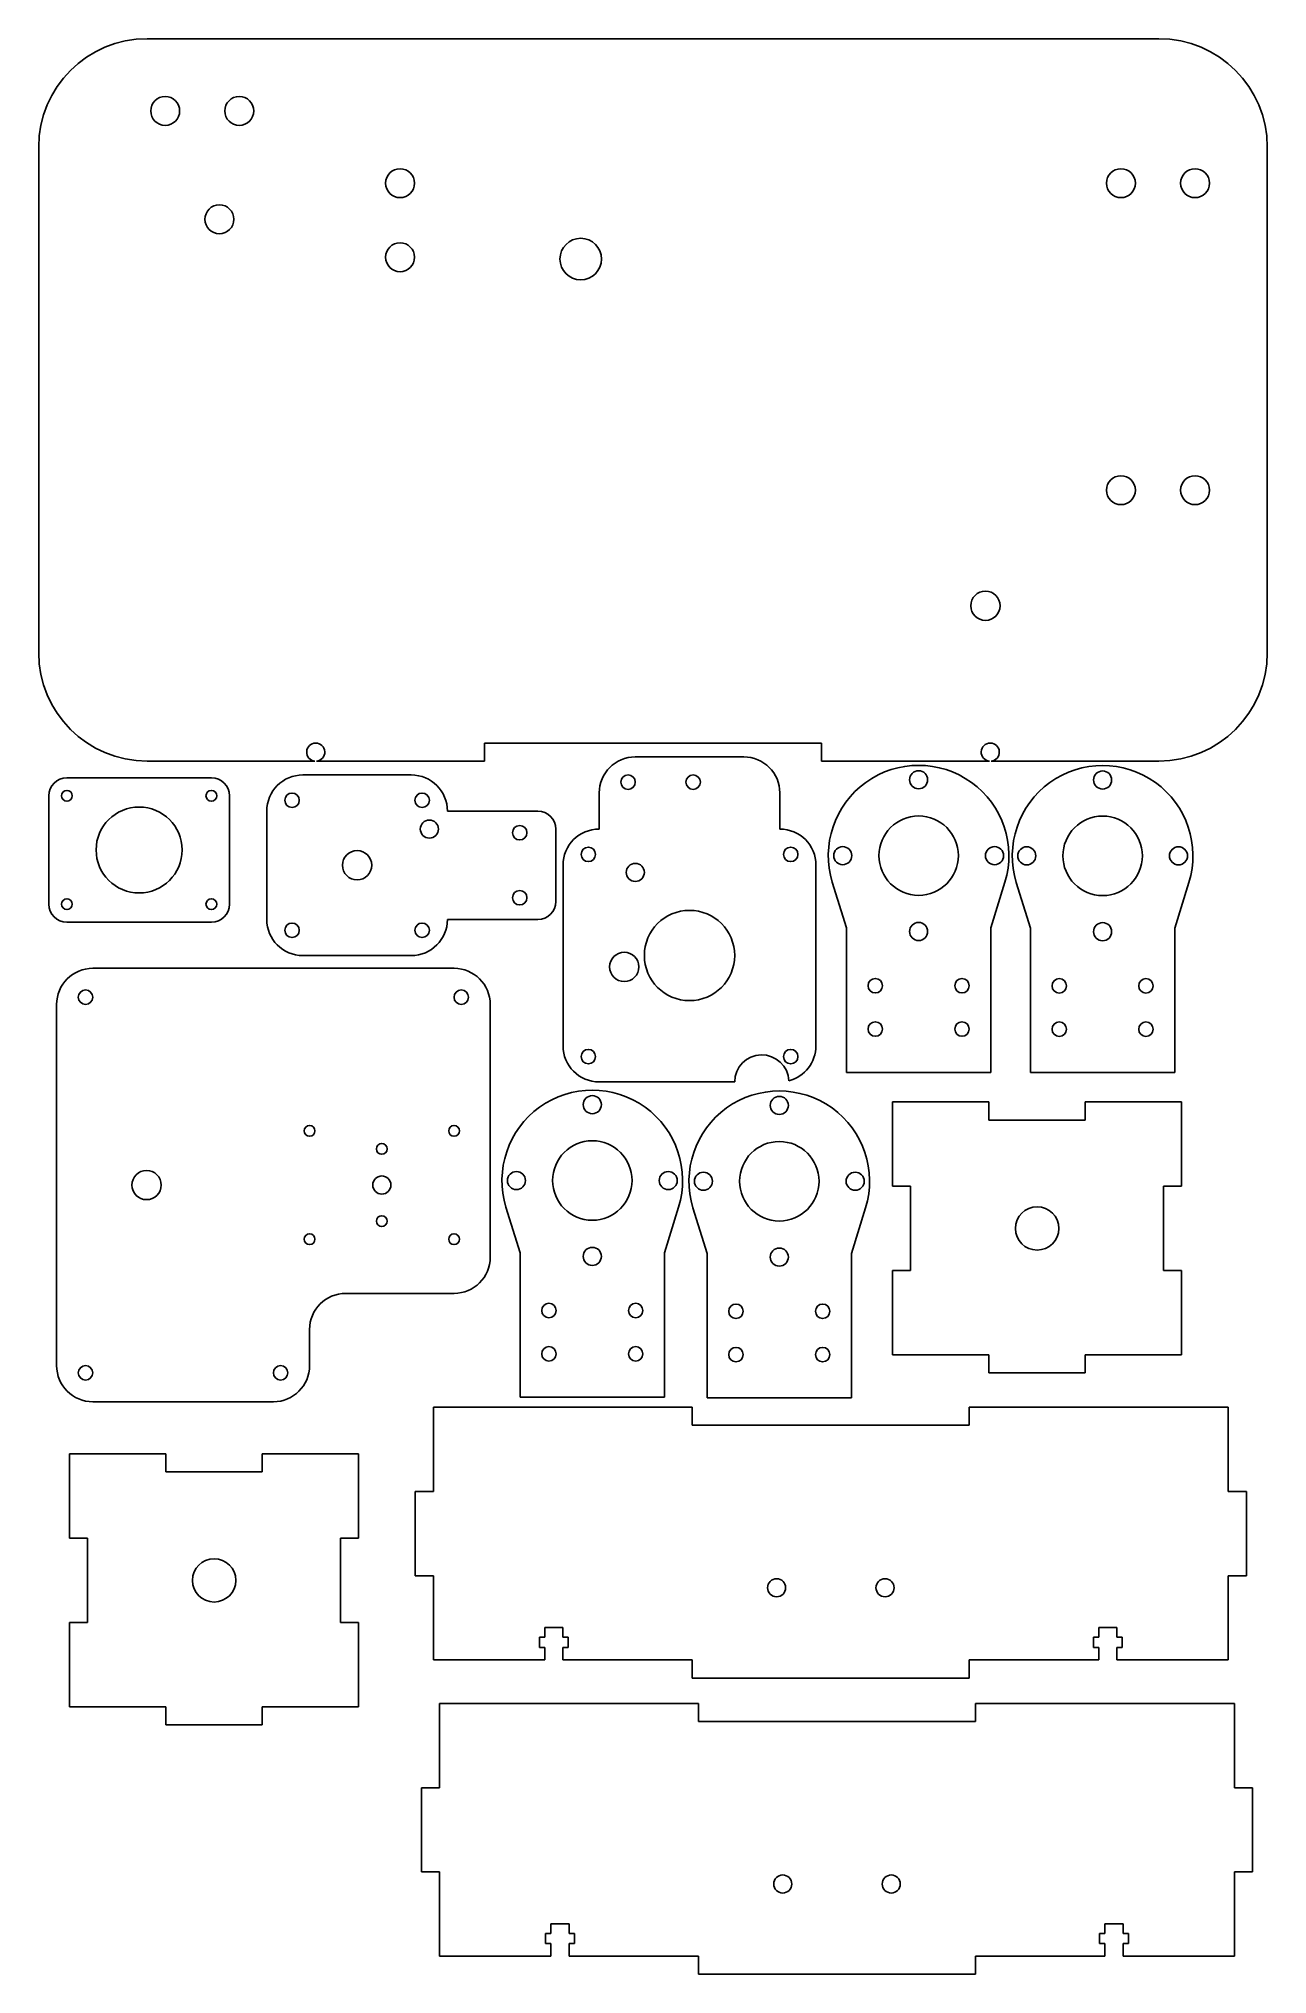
# Model space of a CAD drawing. Header units: millimetres. Extents: x -28 to 312, y -311 to 225.
import ezdxf

# ---------------------------------------------------------------- set-up
doc = ezdxf.new("R2010")
doc.units = ezdxf.units.MM

msp = doc.modelspace()

# ---------------------------------------------------------------- linework, layer by layer
at = {"color": 7, "linetype": 'Continuous'}
for p, q in [((282.12, 224.52), (2.12, 224.52)), ((-27.88, 194.52), (-27.88, 54.52)), ((312.12, 54.52), (312.12, 194.52)), ((95.45, 24.52), (95.45, 29.52)), ((95.45, 29.52), (188.78, 29.52)), ((188.78, 29.52), (188.78, 24.52)), ((2.12, 24.52), (48.56, 24.52)), ((49.01, 24.52), (95.45, 24.52)), ((167.22, 25.7), (137.22, 25.7)), ((188.78, 24.52), (235.23, 24.52)), ((235.67, 24.52), (282.12, 24.52)), ((19.9, 19.91), (-20.1, 19.91)), ((45.22, 20.68), (75.22, 20.68)), ((-25.1, 14.91), (-25.1, -15.09)), ((24.9, -15.09), (24.9, 14.91)), ((127.22, 15.7), (127.22, 5.7)), ((177.22, 5.7), (177.22, 15.7)), ((35.22, -19.32), (35.22, 10.68)), ((85.22, 10.68), (110.22, 10.68)), ((115.22, 5.68), (115.22, -14.32)), ((117.22, -4.3), (117.22, -54.3)), ((187.22, -54.3), (187.22, -4.3)), ((191.73, -9.02), (195.63, -21.66)), ((235.63, -21.66), (239.52, -9.02)), ((242.66, -9.07), (246.55, -21.71)), ((286.55, -21.71), (290.45, -9.07)), ((-20.1, -20.09), (19.9, -20.09)), ((85.22, -19.32), (110.22, -19.32)), ((195.63, -21.66), (195.63, -61.66)), ((235.63, -61.66), (235.63, -21.66)), ((246.55, -21.71), (246.55, -61.71)), ((286.55, -61.71), (286.55, -21.71)), ((45.22, -29.32), (75.22, -29.32)), ((87.07, -32.85), (-12.93, -32.85)), ((-22.93, -42.85), (-22.93, -142.85)), ((97.07, -112.85), (97.07, -42.85)), ((127.22, -64.3), (164.72, -64.3)), ((195.63, -61.66), (235.63, -61.66)), ((246.55, -61.71), (286.55, -61.71)), ((235.09, -69.85), (208.42, -69.85)), ((208.42, -69.85), (208.42, -93.18)), ((235.09, -74.85), (235.09, -69.85)), ((261.75, -74.85), (235.09, -74.85)), ((261.75, -69.85), (261.75, -74.85)), ((288.42, -69.85), (261.75, -69.85)), ((288.42, -93.18), (288.42, -69.85)), ((208.42, -93.18), (213.42, -93.18)), ((213.42, -93.18), (213.42, -116.52)), ((283.42, -116.52), (283.42, -93.18)), ((283.42, -93.18), (288.42, -93.18)), ((101.43, -98.96), (105.32, -111.6)), ((145.32, -111.6), (149.21, -98.96)), ((153.18, -99.17), (157.07, -111.81)), ((197.07, -111.81), (200.96, -99.17)), ((105.32, -111.6), (105.32, -151.6)), ((145.32, -151.6), (145.32, -111.6)), ((157.07, -111.81), (157.07, -151.81)), ((197.07, -151.81), (197.07, -111.81)), ((213.42, -116.52), (208.42, -116.52)), ((208.42, -116.52), (208.42, -139.85)), ((288.42, -116.52), (283.42, -116.52)), ((288.42, -139.85), (288.42, -116.52)), ((57.07, -122.85), (87.07, -122.85)), ((47.07, -142.85), (47.07, -132.85)), ((208.42, -139.85), (235.09, -139.85)), ((235.09, -139.85), (235.09, -144.85)), ((261.75, -144.85), (261.75, -139.85)), ((261.75, -139.85), (288.42, -139.85)), ((235.09, -144.85), (261.75, -144.85)), ((-12.93, -152.85), (37.07, -152.85)), ((152.99, -154.35), (81.33, -154.35)), ((81.33, -154.35), (81.33, -177.68)), ((105.32, -151.6), (145.32, -151.6)), ((152.99, -159.35), (152.99, -154.35)), ((157.07, -151.81), (197.07, -151.81)), ((301.33, -154.35), (229.66, -154.35)), ((229.66, -154.35), (229.66, -159.35)), ((301.33, -177.68), (301.33, -154.35)), ((229.66, -159.35), (152.99, -159.35)), ((7.32, -167.3), (-19.35, -167.3)), ((-19.35, -167.3), (-19.35, -190.64)), ((7.32, -172.3), (7.32, -167.3)), ((33.99, -167.3), (33.99, -172.3)), ((60.65, -167.3), (33.99, -167.3)), ((60.65, -190.64), (60.65, -167.3)), ((33.99, -172.3), (7.32, -172.3)), ((81.33, -177.68), (76.33, -177.68)), ((76.33, -177.68), (76.33, -201.02)), ((306.33, -177.68), (301.33, -177.68)), ((306.33, -201.02), (306.33, -177.68)), ((-19.35, -190.64), (-14.35, -190.64)), ((-14.35, -190.64), (-14.35, -213.97)), ((55.65, -213.97), (55.65, -190.64)), ((55.65, -190.64), (60.65, -190.64)), ((76.33, -201.02), (81.33, -201.02)), ((81.33, -201.02), (81.33, -224.35)), ((301.33, -224.35), (301.33, -201.02)), ((301.33, -201.02), (306.33, -201.02)), ((-14.35, -213.97), (-19.35, -213.97)), ((-19.35, -213.97), (-19.35, -237.3)), ((60.65, -213.97), (55.65, -213.97)), ((60.65, -237.3), (60.65, -213.97)), ((110.66, -220.85), (110.66, -218.05)), ((110.66, -218.05), (112.16, -218.05)), ((112.16, -218.05), (112.16, -215.35)), ((112.16, -215.35), (117.16, -215.35)), ((117.16, -215.35), (117.16, -218.05)), ((117.16, -218.05), (118.66, -218.05)), ((118.66, -218.05), (118.66, -220.85)), ((263.99, -220.85), (263.99, -218.05)), ((263.99, -218.05), (265.49, -218.05)), ((265.49, -218.05), (265.49, -215.35)), ((265.49, -215.35), (270.49, -215.35)), ((270.49, -215.35), (270.49, -218.05)), ((270.49, -218.05), (271.99, -218.05)), ((271.99, -218.05), (271.99, -220.85)), ((81.33, -224.35), (112.16, -224.35)), ((112.16, -220.85), (110.66, -220.85)), ((112.16, -224.35), (112.16, -220.85)), ((118.66, -220.85), (117.16, -220.85)), ((117.16, -220.85), (117.16, -224.35)), ((117.16, -224.35), (152.99, -224.35)), ((152.99, -224.35), (152.99, -229.35)), ((229.66, -229.35), (229.66, -224.35)), ((229.66, -224.35), (265.49, -224.35)), ((265.49, -220.85), (263.99, -220.85)), ((265.49, -224.35), (265.49, -220.85)), ((271.99, -220.85), (270.49, -220.85)), ((270.49, -220.85), (270.49, -224.35)), ((270.49, -224.35), (301.33, -224.35)), ((152.99, -229.35), (229.66, -229.35)), ((-19.35, -237.3), (7.32, -237.3)), ((7.32, -237.3), (7.32, -242.3)), ((33.99, -242.3), (33.99, -237.3)), ((33.99, -237.3), (60.65, -237.3)), ((154.7, -236.37), (83.04, -236.37)), ((83.04, -236.37), (83.04, -259.7)), ((154.7, -241.37), (154.7, -236.37)), ((303.04, -236.37), (231.37, -236.37)), ((231.37, -236.37), (231.37, -241.37)), ((303.04, -259.7), (303.04, -236.37)), ((7.32, -242.3), (33.99, -242.3)), ((231.37, -241.37), (154.7, -241.37)), ((83.04, -259.7), (78.04, -259.7)), ((78.04, -259.7), (78.04, -283.03)), ((308.04, -259.7), (303.04, -259.7)), ((308.04, -283.03), (308.04, -259.7)), ((78.04, -283.03), (83.04, -283.03)), ((83.04, -283.03), (83.04, -306.37)), ((303.04, -306.37), (303.04, -283.03)), ((303.04, -283.03), (308.04, -283.03)), ((112.37, -302.87), (112.37, -300.07)), ((112.37, -300.07), (113.87, -300.07)), ((113.87, -300.07), (113.87, -297.37)), ((113.87, -297.37), (118.87, -297.37)), ((118.87, -297.37), (118.87, -300.07)), ((118.87, -300.07), (120.37, -300.07)), ((120.37, -300.07), (120.37, -302.87)), ((265.7, -302.87), (265.7, -300.07)), ((265.7, -300.07), (267.2, -300.07)), ((267.2, -300.07), (267.2, -297.37)), ((267.2, -297.37), (272.2, -297.37)), ((272.2, -297.37), (272.2, -300.07)), ((272.2, -300.07), (273.7, -300.07)), ((273.7, -300.07), (273.7, -302.87)), ((113.87, -302.87), (112.37, -302.87)), ((113.87, -306.37), (113.87, -302.87)), ((120.37, -302.87), (118.87, -302.87)), ((118.87, -302.87), (118.87, -306.37)), ((267.2, -302.87), (265.7, -302.87)), ((267.2, -306.37), (267.2, -302.87)), ((273.7, -302.87), (272.2, -302.87)), ((272.2, -302.87), (272.2, -306.37)), ((83.04, -306.37), (113.87, -306.37)), ((118.87, -306.37), (154.7, -306.37)), ((154.7, -306.37), (154.7, -311.37)), ((231.37, -311.37), (231.37, -306.37)), ((231.37, -306.37), (267.2, -306.37)), ((272.2, -306.37), (303.04, -306.37)), ((154.7, -311.37), (231.37, -311.37))]:
    msp.add_line(p, q, dxfattribs=at)
for centre, radius in [((7.12, 204.52), 4), ((27.62, 204.52), 4), ((72.12, 184.52), 4), ((271.62, 184.52), 4), ((292.12, 184.52), 4), ((22.12, 174.52), 4), ((72.12, 164.02), 4), ((122.12, 163.52), 5.75), ((271.62, 99.52), 4), ((292.12, 99.52), 4), ((234.12, 67.52), 4.05), ((215.63, 19.34), 2.5), ((266.55, 19.29), 2.5), ((-20.1, 14.91), 1.5), ((19.9, 14.91), 1.5), ((135.22, 18.7), 2), ((153.22, 18.7), 2), ((-0.1, -0.09), 11.9), ((42.22, 13.68), 2), ((78.22, 13.68), 2), ((80.22, 5.68), 2.5), ((105.22, 4.68), 2), ((215.63, -1.66), 11), ((266.55, -1.71), 11), ((124.22, -1.3), 2), ((180.22, -1.3), 2), ((194.63, -1.66), 2.5), ((236.63, -1.66), 2.5), ((245.55, -1.71), 2.5), ((287.55, -1.71), 2.5), ((60.22, -4.32), 4.05), ((137.22, -6.3), 2.5), ((-20.1, -15.09), 1.5), ((19.9, -15.09), 1.5), ((105.22, -13.32), 2), ((42.22, -22.32), 2), ((78.22, -22.32), 2), ((152.22, -29.3), 12.5), ((215.63, -22.66), 2.5), ((266.55, -22.71), 2.5), ((134.17, -32.46), 4.05), ((203.63, -37.66), 2), ((227.63, -37.66), 2), ((254.55, -37.71), 2), ((278.55, -37.71), 2), ((-14.93, -40.85), 2), ((89.07, -40.85), 2), ((203.63, -49.66), 2), ((227.63, -49.66), 2), ((254.55, -49.71), 2), ((278.55, -49.71), 2), ((124.22, -57.3), 2), ((180.22, -57.3), 2), ((125.32, -70.6), 2.5), ((177.07, -70.81), 2.5), ((47.07, -77.85), 1.5), ((87.07, -77.85), 1.5), ((67.07, -82.85), 1.5), ((125.32, -91.6), 11), ((177.07, -91.81), 11), ((1.97, -92.85), 4.05), ((67.07, -92.85), 2.5), ((104.32, -91.6), 2.5), ((146.32, -91.6), 2.5), ((156.07, -91.81), 2.5), ((198.07, -91.81), 2.5), ((67.07, -102.85), 1.5), ((248.42, -104.85), 6), ((47.07, -107.85), 1.5), ((87.07, -107.85), 1.5), ((125.32, -112.6), 2.5), ((177.07, -112.81), 2.5), ((113.32, -127.6), 2), ((137.32, -127.6), 2), ((165.07, -127.81), 2), ((189.07, -127.81), 2), ((113.32, -139.6), 2), ((137.32, -139.6), 2), ((165.07, -139.81), 2), ((189.07, -139.81), 2), ((-14.93, -144.85), 2), ((39.07, -144.85), 2), ((20.65, -202.3), 6), ((176.33, -204.35), 2.5), ((206.33, -204.35), 2.5), ((178.04, -286.37), 2.5), ((208.04, -286.37), 2.5)]:
    msp.add_circle(centre, radius, dxfattribs=at)
for centre, radius, start, end in [((2.12, 194.52), 30, 90, 180), ((282.12, 194.52), 30, 0, 90), ((2.12, 54.52), 30, 180, 270), ((282.12, 54.52), 30, 270, 0), ((48.78, 27.01), 2.5, 275.1264, 264.8736), ((235.45, 27.01), 2.5, 275.1264, 264.8736), ((137.22, 15.7), 10, 90, 180), ((167.22, 15.7), 10, 0, 90), ((215.63, -1.66), 25, 342.8856, 197.1144), ((266.55, -1.71), 25, 342.8856, 197.1144), ((-20.1, 14.91), 5, 90, 180), ((19.9, 14.91), 5, 0, 90), ((45.22, 10.68), 10, 90, 180), ((75.22, 10.68), 10, 0, 90), ((110.22, 5.68), 5, 0, 90), ((127.22, -4.3), 10, 90, 180), ((177.22, -4.3), 10, 0, 90), ((-20.1, -15.09), 5, 180, 270), ((19.9, -15.09), 5, 270, 0), ((110.22, -14.32), 5, 270, 0), ((45.22, -19.32), 10, 180, 270), ((75.22, -19.32), 10, 270, 0), ((-12.93, -42.85), 10, 90, 180), ((87.07, -42.85), 10, 0, 90), ((127.22, -54.3), 10, 180, 270), ((172.22, -64.3), 7.5, 2.4134, 180), ((177.22, -54.3), 10, 284.4381, 0), ((125.32, -91.6), 25, 342.8856, 197.1144), ((177.07, -91.81), 25, 342.8856, 197.1144), ((87.07, -112.85), 10, 270, 0), ((57.07, -132.85), 10, 90, 180), ((-12.93, -142.85), 10, 180, 270), ((37.07, -142.85), 10, 270, 0)]:
    msp.add_arc(centre, radius, start, end, dxfattribs=at)

doc.saveas('drawing.dxf')
